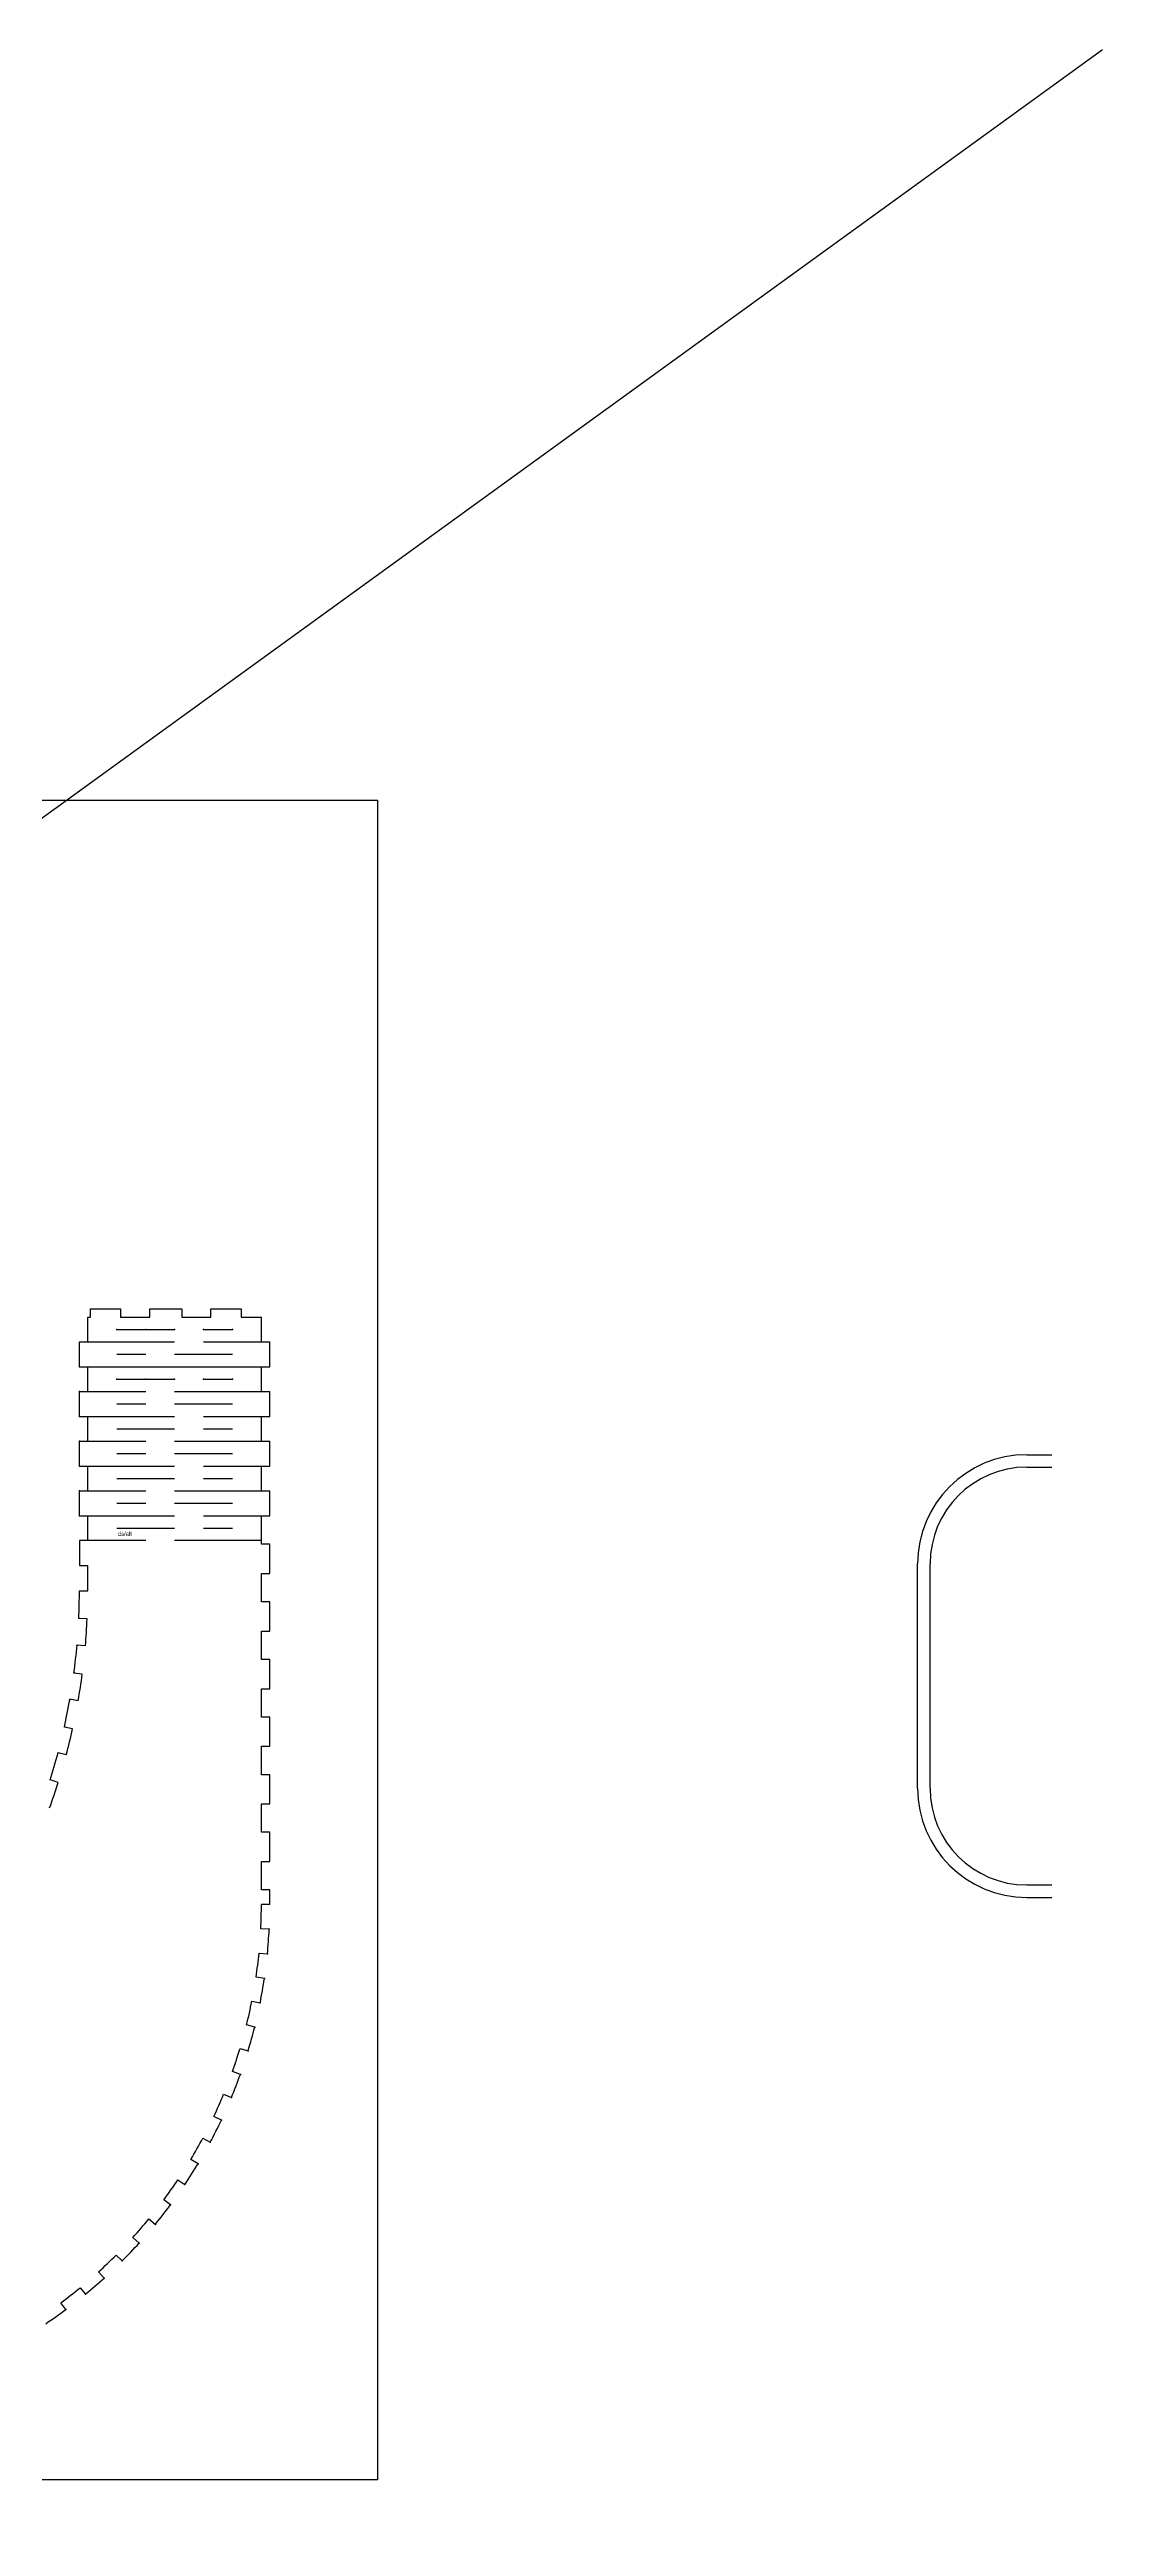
# Model space of a CAD drawing. Header units: millimetres. Extents: x -828 to 5071, y 1205 to 5492.
# Drawn here: x 4109 to 4485, y 4607 to 5492 of the extents above; entities that cross this region are included whole.
import ezdxf

# ---------------------------------------------------------------- set-up
doc = ezdxf.new("R2010")
doc.units = ezdxf.units.MM
doc.layers.get('0').update_dxf_attribs({"true_color": 0xe7f0ff})

msp = doc.modelspace()

# ---------------------------------------------------------------- linework, layer by layer
at = {"color": 1}
for p, q in [((3326.23, 5223.6), (4226.23, 5223.6)), ((4226.23, 5223.6), (4226.23, 4623.6)), ((4458.04, 4989.8), (4467.01, 4989.8)), ((4458.04, 4985.35), (4467.01, 4985.35)), ((4419.06, 4870.63), (4419.06, 4950.82)), ((4423.51, 4870.63), (4423.51, 4950.82)), ((4458.04, 4836.1), (4467.01, 4836.1)), ((4458.04, 4831.66), (4467.01, 4831.66)), ((4226.23, 4623.6), (3326.23, 4623.6))]:
    msp.add_line(p, q, dxfattribs=at)
at = {"color": 5}
for p, q in [((4122.75, 5030.11), (4122.75, 5038.98)), ((4122.75, 5038.93), (4123.69, 5038.93)), ((4123.69, 5038.93), (4123.69, 5041.93)), ((4123.69, 5041.93), (4134.44, 5041.93)), ((4133.08, 5034.54), (4153.75, 5034.54)), ((4134.44, 5041.93), (4134.44, 5038.93)), ((4134.44, 5038.93), (4144.88, 5038.93)), ((4144.88, 5038.93), (4144.88, 5041.93)), ((4144.88, 5041.93), (4156.28, 5041.93)), ((4156.28, 5041.93), (4156.28, 5038.93)), ((4156.28, 5038.93), (4166.73, 5038.93)), ((4164.08, 5034.54), (4174.42, 5034.54)), ((4166.73, 5038.93), (4166.73, 5041.93)), ((4166.73, 5041.93), (4177.48, 5041.93)), ((4177.48, 5041.93), (4177.48, 5038.93)), ((4177.48, 5038.93), (4184.75, 5038.93)), ((4184.75, 5030.11), (4184.75, 5038.98)), ((4119.75, 5021.24), (4119.75, 5030.11)), ((4119.75, 5030.11), (4153.75, 5030.11)), ((4133.08, 5025.67), (4143.42, 5025.67)), ((4153.75, 5025.67), (4174.42, 5025.67)), ((4164.08, 5030.11), (4187.75, 5030.11)), ((4187.75, 5021.24), (4187.75, 5030.11)), ((4119.75, 5021.24), (4122.75, 5021.24)), ((4119.75, 5021.24), (4187.75, 5021.24)), ((4122.75, 5012.37), (4122.75, 5021.24)), ((4133.08, 5016.8), (4153.75, 5016.8)), ((4164.08, 5016.8), (4174.42, 5016.8)), ((4184.75, 5012.37), (4184.75, 5021.24)), ((4184.75, 5021.24), (4187.75, 5021.24)), ((4119.75, 5003.5), (4119.75, 5012.37)), ((4119.75, 5012.37), (4122.75, 5012.37)), ((4119.75, 5012.37), (4143.42, 5012.37)), ((4133.08, 5007.93), (4143.42, 5007.93)), ((4153.75, 5012.37), (4187.75, 5012.37)), ((4153.75, 5007.93), (4174.42, 5007.93)), ((4184.75, 5012.37), (4187.75, 5012.37)), ((4187.75, 5003.5), (4187.75, 5012.37)), ((4119.75, 5003.5), (4122.75, 5003.5)), ((4119.75, 5003.5), (4153.75, 5003.5)), ((4122.75, 4994.63), (4122.75, 5003.5)), ((4133.08, 4999.06), (4153.75, 4999.06)), ((4164.08, 5003.5), (4187.75, 5003.5)), ((4164.08, 4999.06), (4174.42, 4999.06)), ((4184.75, 4994.63), (4184.75, 5003.5)), ((4184.75, 5003.5), (4187.75, 5003.5)), ((4119.75, 4985.76), (4119.75, 4994.63)), ((4119.75, 4994.63), (4122.75, 4994.63)), ((4119.75, 4994.63), (4143.42, 4994.63)), ((4133.08, 4990.19), (4143.42, 4990.19)), ((4153.75, 4994.63), (4187.75, 4994.63)), ((4153.75, 4990.19), (4174.42, 4990.19)), ((4184.75, 4994.63), (4187.75, 4994.63)), ((4187.75, 4985.76), (4187.75, 4994.63)), ((4119.75, 4985.76), (4122.75, 4985.76)), ((4119.75, 4985.76), (4153.75, 4985.76)), ((4122.75, 4976.89), (4122.75, 4985.76)), ((4133.08, 4981.32), (4153.75, 4981.32)), ((4164.08, 4985.76), (4187.75, 4985.76)), ((4164.08, 4981.32), (4174.42, 4981.32)), ((4184.75, 4976.89), (4184.75, 4985.76)), ((4184.75, 4985.76), (4187.75, 4985.76)), ((4119.75, 4968.01), (4119.75, 4976.89)), ((4119.75, 4976.89), (4122.75, 4976.89)), ((4119.75, 4976.89), (4143.42, 4976.89)), ((4153.75, 4976.89), (4187.75, 4976.89)), ((4184.75, 4976.89), (4187.75, 4976.89)), ((4187.75, 4968.01), (4187.75, 4976.89)), ((4119.75, 4968.01), (4122.75, 4968.01)), ((4119.75, 4968.01), (4153.75, 4968.01)), ((4122.75, 4959.14), (4122.75, 4968.01)), ((4133.08, 4972.45), (4143.42, 4972.45)), ((4153.75, 4972.45), (4174.42, 4972.45)), ((4164.08, 4968.01), (4187.75, 4968.01)), ((4184.75, 4959.14), (4184.75, 4968.01)), ((4184.75, 4968.01), (4187.75, 4968.01)), ((4143.42, 4959.14), (4119.75, 4959.14)), ((4119.75, 4959.14), (4119.75, 4950.17)), ((4133.08, 4963.58), (4153.75, 4963.58)), ((4184.75, 4959.14), (4153.75, 4959.14)), ((4164.08, 4963.58), (4174.42, 4963.58)), ((4184.75, 4957.82), (4184.75, 4959.14)), ((4184.75, 4959.14), (4184.75, 4959.14)), ((4184.75, 4957.82), (4184.75, 4959.14)), ((4187.75, 4957.82), (4184.75, 4957.82)), ((4187.75, 4947.38), (4187.75, 4957.82)), ((4119.75, 4950.17), (4122.75, 4950.17)), ((4122.75, 4941.19), (4122.75, 4950.17)), ((4184.75, 4941.19), (4184.75, 4947.38)), ((4184.75, 4937.24), (4184.75, 4947.38)), ((4184.75, 4947.38), (4187.75, 4947.38)), ((4119.75, 4941.19), (4122.75, 4941.19)), ((4119.75, 4941.19), (4119.75, 4941.19)), ((4187.75, 4937.24), (4184.75, 4937.24)), ((4187.75, 4926.8), (4187.75, 4937.24)), ((4122.52, 4931.13), (4119.53, 4931.26)), ((4121.9, 4921.54), (4118.91, 4921.81)), ((4184.75, 4916.66), (4184.75, 4926.8)), ((4184.75, 4926.8), (4187.75, 4926.8)), ((4120.78, 4911.39), (4117.81, 4911.79)), ((4187.75, 4916.66), (4184.75, 4916.66)), ((4187.75, 4906.22), (4187.75, 4916.66)), ((4119.32, 4901.9), (4116.37, 4902.42)), ((4184.75, 4896.08), (4184.75, 4906.22)), ((4184.75, 4906.22), (4187.75, 4906.22)), ((4187.75, 4896.08), (4184.75, 4896.08)), ((4187.75, 4885.64), (4187.75, 4896.08)), ((4117.33, 4891.88), (4114.4, 4892.53)), ((4184.75, 4875.5), (4184.75, 4885.64)), ((4184.75, 4885.64), (4187.75, 4885.64)), ((4115.05, 4882.55), (4112.15, 4883.32)), ((4187.75, 4875.5), (4184.75, 4875.5)), ((4187.75, 4865.06), (4187.75, 4875.5)), ((4112.19, 4872.75), (4109.33, 4873.65)), ((4184.75, 4854.92), (4184.75, 4865.06)), ((4184.75, 4865.06), (4187.75, 4865.06)), ((4187.75, 4854.92), (4184.75, 4854.92)), ((4187.75, 4844.48), (4187.75, 4854.92)), ((4184.75, 4834.34), (4184.75, 4844.48)), ((4184.75, 4844.48), (4187.75, 4844.48)), ((4187.75, 4834.34), (4184.75, 4834.34)), ((4187.75, 4829.12), (4187.75, 4834.34)), ((4187.75, 4829.12), (4184.75, 4829.12)), ((4187.54, 4820.29), (4184.54, 4820.43)), ((4183.9, 4811.76), (4186.89, 4811.47)), ((4185.8, 4802.7), (4182.84, 4803.14)), ((4181.35, 4794.58), (4184.29, 4793.99)), ((4182.36, 4785.37), (4179.45, 4786.1)), ((4177.23, 4768.46), (4174.4, 4769.47)), ((4177.13, 4777.72), (4180, 4776.85)), ((4171.27, 4761.36), (4174.05, 4760.21)), ((4170.46, 4752.13), (4167.75, 4753.41)), ((4163.84, 4745.65), (4166.49, 4744.23)), ((4162.13, 4736.54), (4159.56, 4738.09)), ((4154.91, 4730.74), (4157.4, 4729.08)), ((4144.56, 4716.79), (4146.88, 4714.88)), ((4152.32, 4721.85), (4149.91, 4723.64)), ((4141.1, 4708.19), (4138.88, 4710.2)), ((4132.89, 4703.91), (4135.01, 4701.79)), ((4120.01, 4692.24), (4121.92, 4689.92)), ((4128.61, 4695.69), (4126.59, 4697.92)), ((4114.95, 4684.48), (4113.16, 4686.89))]:
    msp.add_line(p, q, dxfattribs=at)
at = {"color": 4}
msp.add_lwpolyline([(3010.15, 4422.6), (4485.06, 5491.74)], dxfattribs=at)
at = {"color": 1}
for centre, radius, start, end in [((4458.04, 4950.82), 38.97, 90, 180), ((4458.04, 4950.82), 34.53, 90, 180), ((4458.04, 4870.63), 38.97, 180, 270), ((4458.04, 4870.63), 34.53, 180, 270)]:
    msp.add_arc(centre, radius, start, end, dxfattribs=at)
at = {"color": 5}
for centre, radius, start, end in [((3895.61, 4941.19), 224.14, 357.46166, 0), ((3895.61, 4941.19), 227.14, 355.03784, 357.46216), ((3895.61, 4941.19), 224.14, 352.46166, 355.03834), ((3895.61, 4941.19), 227.14, 350.03784, 352.46216), ((3895.61, 4941.19), 224.14, 347.46166, 350.03834), ((3895.61, 4941.19), 227.14, 345.03784, 347.46216), ((3895.61, 4941.19), 224.14, 342.46166, 345.03834), ((3895.61, 4941.19), 227.14, 340.03784, 342.46216), ((4007.68, 4829.12), 177.07, 357.1875, 0), ((4007.68, 4829.12), 180.07, 354.375, 357.1875), ((4007.68, 4829.12), 177.07, 351.5625, 354.375), ((4007.68, 4829.12), 180.07, 348.75, 351.5625), ((4007.68, 4829.12), 177.07, 345.9375, 348.75), ((4007.68, 4829.12), 180.07, 343.125, 345.9375), ((4007.68, 4829.12), 177.07, 340.3125, 343.125), ((4007.68, 4829.12), 177.07, 334.6875, 337.5), ((4007.68, 4829.12), 180.07, 337.5, 340.3125), ((4007.68, 4829.12), 180.07, 331.875, 334.6875), ((4007.68, 4829.12), 177.07, 329.0625, 331.875), ((4007.68, 4829.12), 180.07, 326.25, 329.0625), ((4007.68, 4829.12), 177.07, 323.4375, 326.25), ((4007.68, 4829.12), 177.07, 317.8125, 320.625), ((4007.68, 4829.12), 180.07, 320.625, 323.4375), ((4007.68, 4829.12), 180.07, 315, 317.8125), ((4007.68, 4829.12), 177.07, 312.1875, 315), ((4007.68, 4829.12), 177.07, 306.5625, 309.375), ((4007.68, 4829.12), 180.07, 309.375, 312.1875), ((4007.68, 4829.12), 180.07, 303.75, 306.5625)]:
    msp.add_arc(centre, radius, start, end, dxfattribs=at)
for p in [(4133.08, 5034.54), (4143.42, 5034.54), (4153.75, 5034.54), (4164.08, 5034.54), (4174.42, 5034.54), (4119.75, 5021.24), (4133.08, 5016.8), (4143.42, 5016.8), (4153.75, 5016.8), (4164.08, 5016.8), (4174.42, 5016.8), (4119.75, 5012.37), (4119.75, 5003.5), (4119.75, 4994.63), (4119.75, 4985.76), (4119.75, 4976.89), (4119.75, 4968.01), (4119.53, 4931.41), (4118.89, 4921.66), (4117.83, 4911.94), (4116.34, 4902.27), (4114.43, 4892.68), (4112.11, 4883.18), (4109.37, 4873.79), (4187.54, 4820.29), (4186.89, 4811.47), (4185.8, 4802.7), (4184.29, 4793.99), (4182.36, 4785.37), (4180, 4776.85), (4174.05, 4760.21), (4170.46, 4752.13), (4166.49, 4744.23), (4162.13, 4736.54), (4157.4, 4729.08), (4152.32, 4721.85), (4141.1, 4708.19), (4146.88, 4714.88), (4135.01, 4701.79), (4121.92, 4689.92), (4128.61, 4695.69), (4114.95, 4684.48)]:
    msp.add_point(p, dxfattribs=at)
at = {"color": 2}
msp.add_point((4177.23, 4768.46), dxfattribs=at)

# ---------------------------------------------------------------- texts
at = {"color": 1}
msp.add_text('ds/alt', height=1.5, dxfattribs=at).set_placement((4133.53, 4960.79))

doc.saveas('drawing.dxf')
